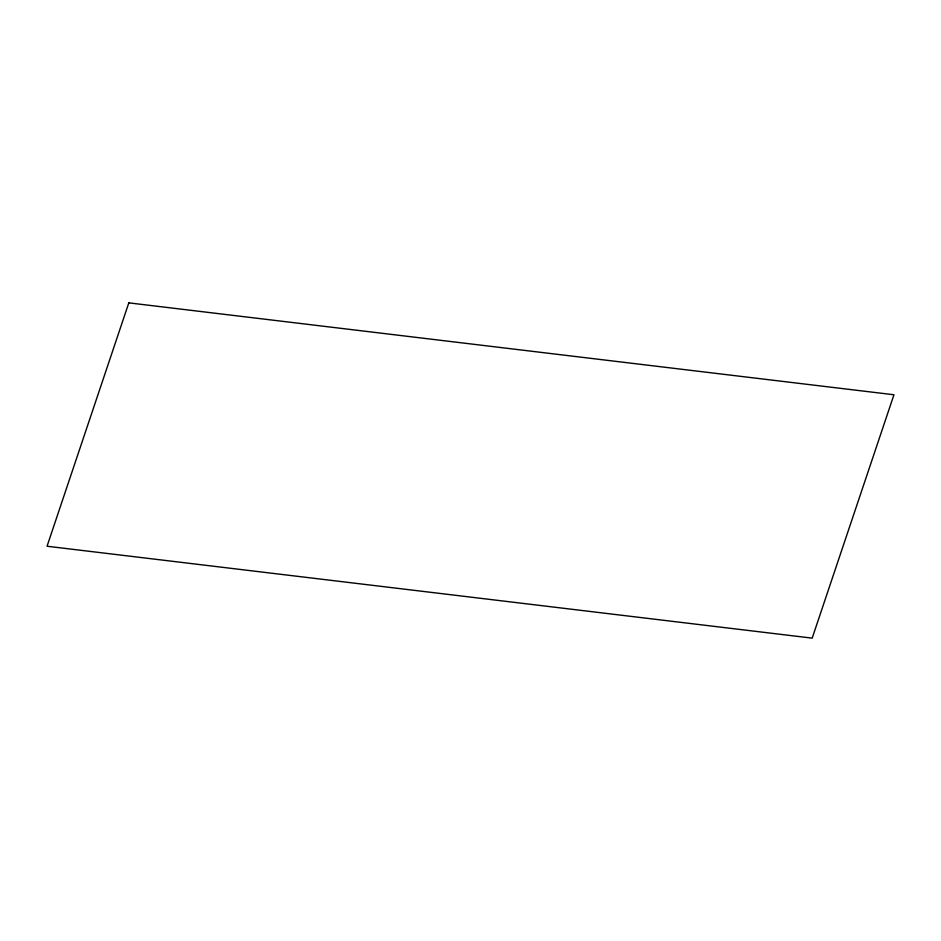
<?xml version="1.0" encoding="UTF-8"?>
<svg xmlns="http://www.w3.org/2000/svg" width="941" height="941" viewBox="0 0 941 941"><rect width="100%" height="100%" fill="white"/><g stroke="black" fill="none" stroke-linecap="round" stroke-linejoin="round"><path stroke-width="1.41" d="M128.811 302.861L47.05 546.239L812.189 638.139L893.95 394.761L128.811 302.861"/></g></svg>
